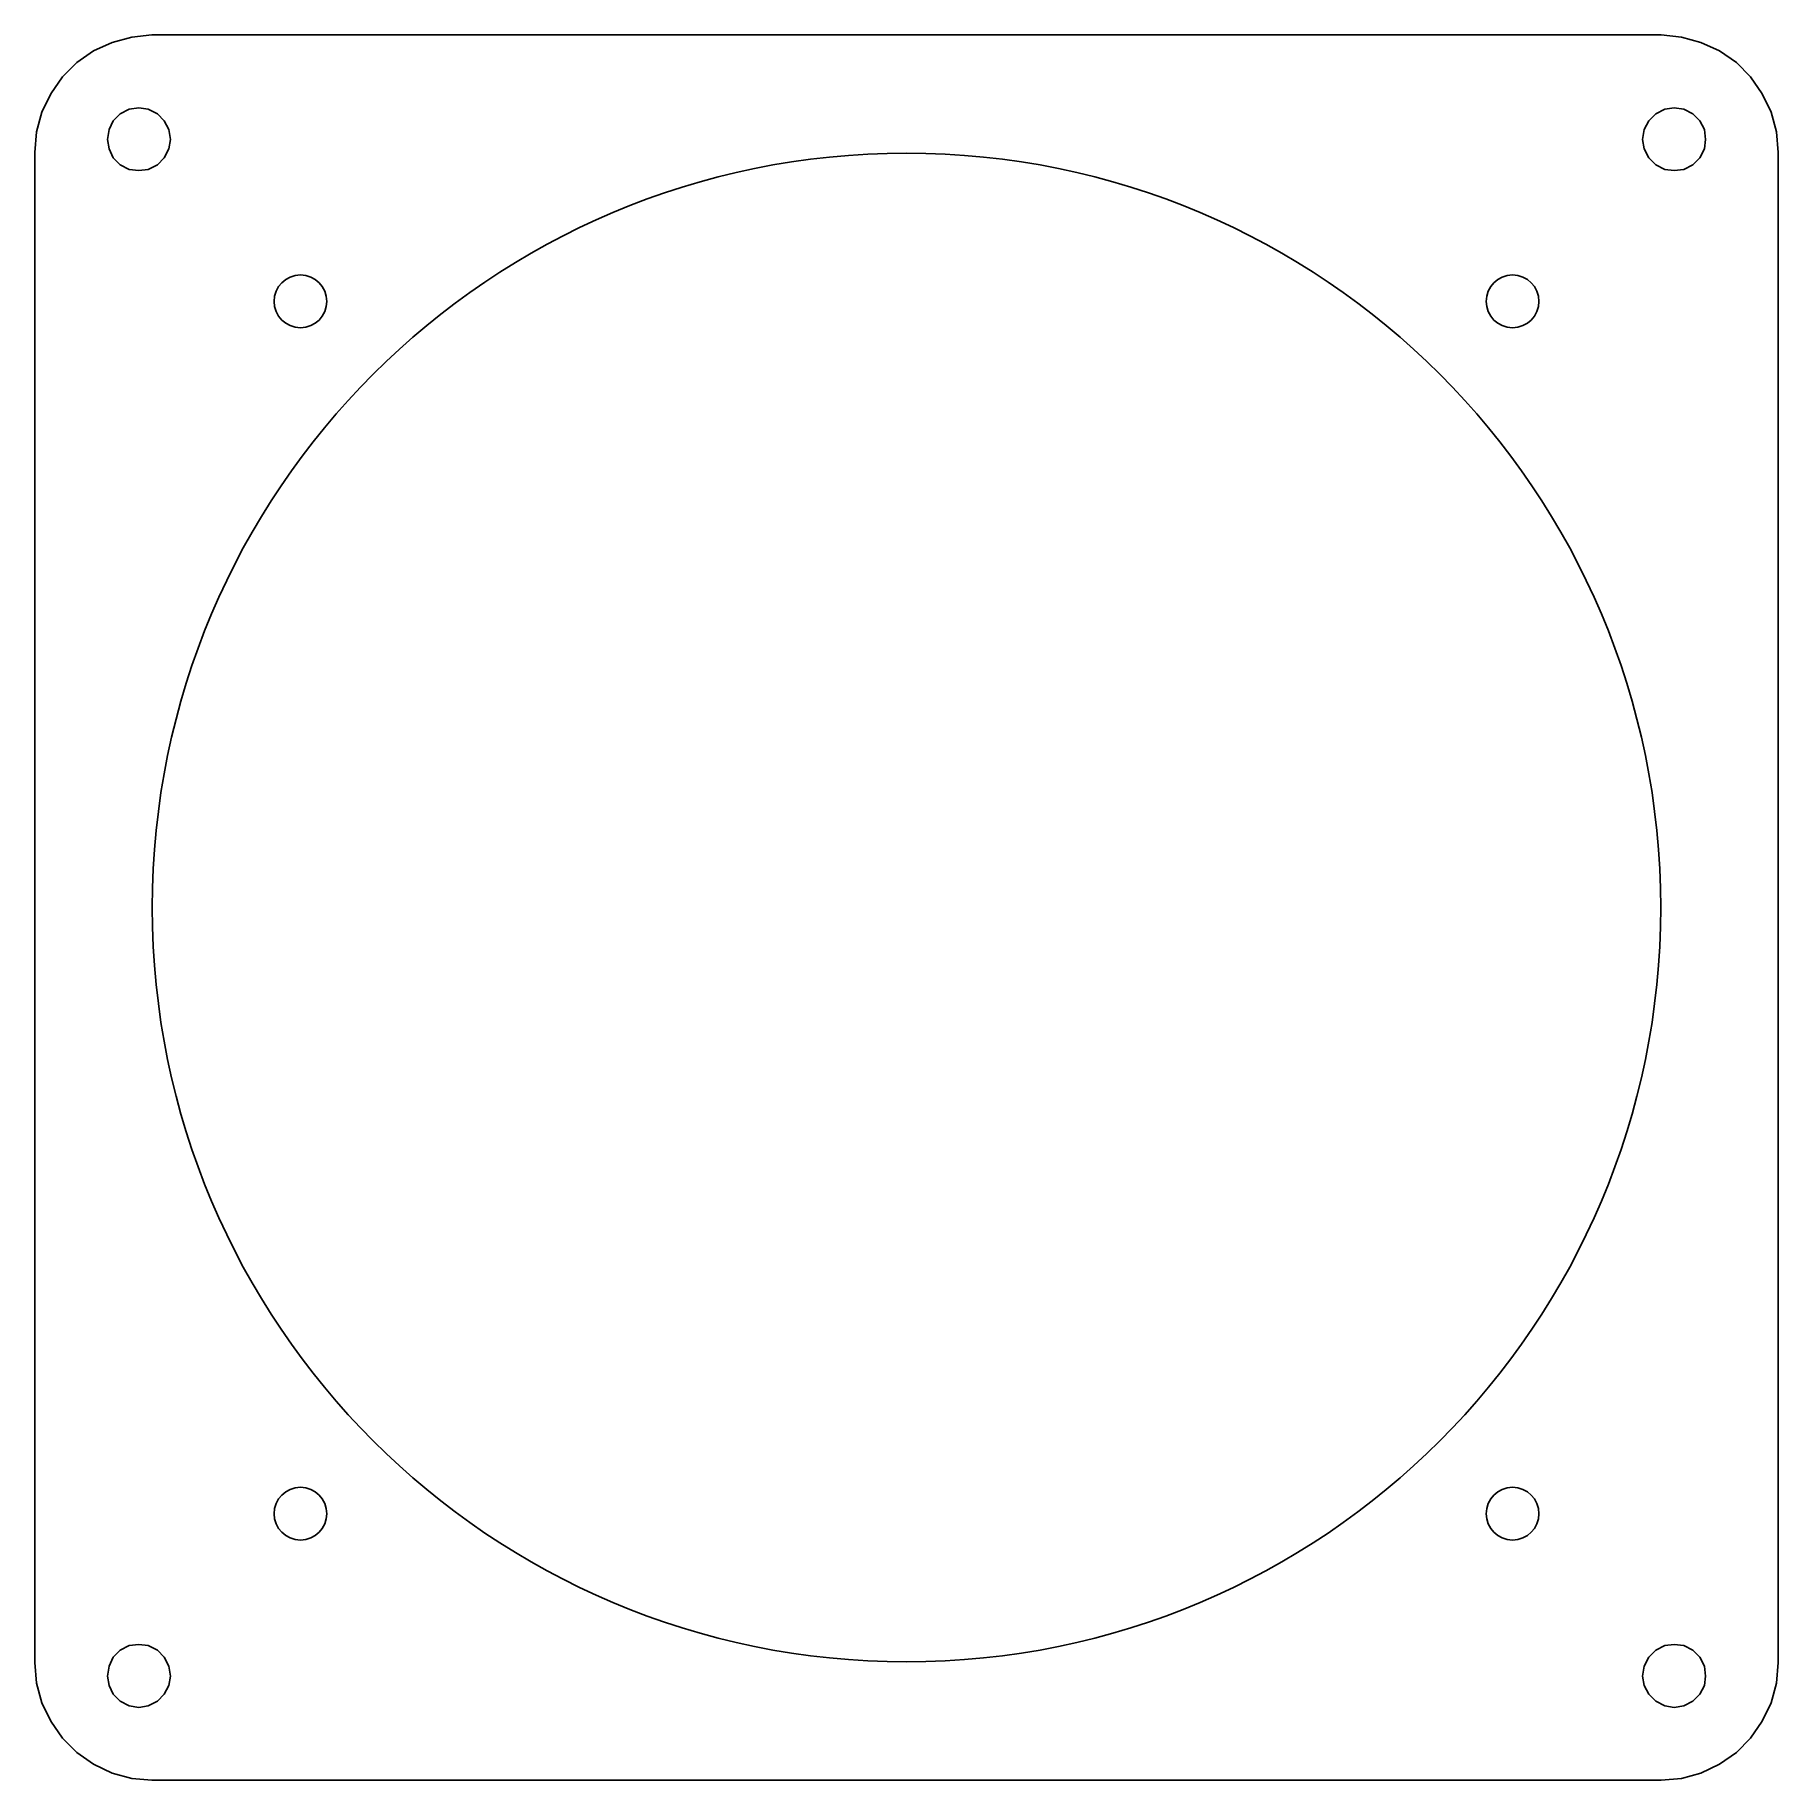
# Model space of a CAD drawing. Header units: inches. Extents: x 2.53 to 8.47, y 1.43 to 7.38.
import ezdxf

# ---------------------------------------------------------------- set-up
doc = ezdxf.new("R2010")
doc.units = ezdxf.units.IN
doc.header["$MEASUREMENT"] = 0
doc.layers.add('alum cab', color=9, linetype='Continuous')

msp = doc.modelspace()

# ---------------------------------------------------------------- linework, layer by layer
for centre, radius in [((5.5011, 4.4075), 2.5721), ((3.4342, 6.4745), 0.09), ((7.5681, 6.4745), 0.09), ((3.4342, 2.3406), 0.09), ((7.5681, 2.3406), 0.09)]:
    msp.add_circle(centre, radius)
at = {"layer": 'alum cab'}
for p, q in [((2.9274, 7.383), (2.8596, 7.3751)), ((8.0749, 7.383), (2.9274, 7.383)), ((8.1446, 7.3751), (8.0749, 7.383)), ((2.728, 7.3292), (2.6722, 7.2893)), ((2.7918, 7.3571), (2.728, 7.3292)), ((2.8596, 7.3751), (2.7918, 7.3571)), ((8.2104, 7.3571), (8.1446, 7.3751)), ((8.2742, 7.3292), (8.2104, 7.3571)), ((8.332, 7.2893), (8.2742, 7.3292)), ((2.6722, 7.2893), (2.6223, 7.2395)), ((8.3799, 7.2395), (8.332, 7.2893)), ((2.6223, 7.2395), (2.5825, 7.1817)), ((8.4198, 7.1817), (8.3799, 7.2395)), ((2.5825, 7.1817), (2.5526, 7.1199)), ((8.4497, 7.1199), (8.4198, 7.1817)), ((2.5526, 7.1199), (2.5346, 7.0521)), ((2.7958, 7.09), (2.7818, 7.0601)), ((2.8197, 7.1139), (2.7958, 7.09)), ((2.8496, 7.1298), (2.8197, 7.1139)), ((2.8835, 7.1338), (2.8496, 7.1298)), ((2.9154, 7.1298), (2.8835, 7.1338)), ((2.9473, 7.1139), (2.9154, 7.1298)), ((2.9692, 7.09), (2.9473, 7.1139)), ((2.9852, 7.0601), (2.9692, 7.09)), ((8.033, 7.09), (8.017, 7.0601)), ((8.0569, 7.1139), (8.033, 7.09)), ((8.0868, 7.1298), (8.0569, 7.1139)), ((8.1187, 7.1338), (8.0868, 7.1298)), ((8.1526, 7.1298), (8.1187, 7.1338)), ((8.1825, 7.1139), (8.1526, 7.1298)), ((8.2064, 7.09), (8.1825, 7.1139)), ((8.2224, 7.0601), (8.2064, 7.09)), ((8.4676, 7.0521), (8.4497, 7.1199)), ((2.5346, 7.0521), (2.5286, 6.9823)), ((2.7818, 7.0601), (2.7758, 7.0262)), ((2.7758, 7.0262), (2.7818, 6.9943)), ((2.9912, 7.0262), (2.9852, 7.0601)), ((2.9852, 6.9943), (2.9912, 7.0262)), ((8.017, 7.0601), (8.0111, 7.0262)), ((8.0111, 7.0262), (8.017, 6.9943)), ((8.2264, 7.0262), (8.2224, 7.0601)), ((8.2224, 6.9943), (8.2264, 7.0262)), ((8.4736, 6.9823), (8.4676, 7.0521)), ((2.5286, 6.9823), (2.5286, 1.8328)), ((2.7818, 6.9943), (2.7958, 6.9644)), ((2.7958, 6.9644), (2.8197, 6.9405)), ((2.9473, 6.9405), (2.9692, 6.9644)), ((2.9692, 6.9644), (2.9852, 6.9943)), ((8.017, 6.9943), (8.033, 6.9644)), ((8.033, 6.9644), (8.0569, 6.9405)), ((8.1825, 6.9405), (8.2064, 6.9644)), ((8.2064, 6.9644), (8.2224, 6.9943)), ((2.8197, 6.9405), (2.8496, 6.9245)), ((2.8496, 6.9245), (2.8835, 6.9205)), ((2.8835, 6.9205), (2.9154, 6.9245)), ((2.9154, 6.9245), (2.9473, 6.9405)), ((8.0569, 6.9405), (8.0868, 6.9245)), ((8.0868, 6.9245), (8.1187, 6.9205)), ((8.1187, 6.9205), (8.1526, 6.9245)), ((8.1526, 6.9245), (8.1825, 6.9405)), ((2.7958, 1.8508), (2.7818, 1.8209)), ((2.8197, 1.8747), (2.7958, 1.8508)), ((2.8496, 1.8906), (2.8197, 1.8747)), ((2.8835, 1.8946), (2.8496, 1.8906)), ((2.9154, 1.8906), (2.8835, 1.8946)), ((2.9473, 1.8747), (2.9154, 1.8906)), ((2.9692, 1.8508), (2.9473, 1.8747)), ((2.9852, 1.8209), (2.9692, 1.8508)), ((8.033, 1.8508), (8.017, 1.8209)), ((8.0569, 1.8747), (8.033, 1.8508)), ((8.0868, 1.8906), (8.0569, 1.8747)), ((2.5286, 1.8328), (2.5346, 1.763)), ((2.7818, 1.8209), (2.7758, 1.787)), ((2.7758, 1.787), (2.7818, 1.7551)), ((2.9912, 1.787), (2.9852, 1.8209)), ((2.9852, 1.7551), (2.9912, 1.787)), ((8.017, 1.8209), (8.0111, 1.787)), ((8.0111, 1.787), (8.017, 1.7551)), ((8.2224, 1.7551), (8.2264, 1.787)), ((2.5346, 1.763), (2.5526, 1.6953)), ((2.7818, 1.7551), (2.7958, 1.7252)), ((2.9692, 1.7252), (2.9852, 1.7551)), ((8.017, 1.7551), (8.033, 1.7252)), ((8.2064, 1.7252), (8.2224, 1.7551)), ((2.5526, 1.6953), (2.5825, 1.6335)), ((2.7958, 1.7252), (2.8197, 1.7012)), ((2.8197, 1.7012), (2.8496, 1.6853)), ((2.8496, 1.6853), (2.8835, 1.6793)), ((2.8835, 1.6793), (2.9154, 1.6853)), ((2.9154, 1.6853), (2.9473, 1.7012)), ((2.9473, 1.7012), (2.9692, 1.7252)), ((8.033, 1.7252), (8.0569, 1.7012)), ((8.0569, 1.7012), (8.0868, 1.6853)), ((8.0868, 1.6853), (8.1187, 1.6793)), ((8.1187, 1.6793), (8.1526, 1.6853)), ((8.1526, 1.6853), (8.1825, 1.7012)), ((8.1825, 1.7012), (8.2064, 1.7252)), ((2.5825, 1.6335), (2.6223, 1.5756)), ((2.6223, 1.5756), (2.6722, 1.5258)), ((2.6722, 1.5258), (2.728, 1.4859)), ((2.728, 1.4859), (2.7918, 1.456)), ((2.7918, 1.456), (2.8596, 1.4381)), ((2.8596, 1.4381), (2.9274, 1.4321)), ((2.9274, 1.4321), (8.0749, 1.4321)), ((8.0749, 1.4321), (8.1446, 1.4381)), ((8.1446, 1.4381), (8.2104, 1.456)), ((8.2104, 1.456), (8.2742, 1.4859))]:
    msp.add_line(p, q, dxfattribs=at)
for points in [[(8.2742, 1.4859), (8.332, 1.5258), (8.3799, 1.5756), (8.4198, 1.6335), (8.4497, 1.6953), (8.4676, 1.763), (8.4736, 1.8328), (8.4736, 6.9823)], [(8.2264, 1.787), (8.2224, 1.8209), (8.2064, 1.8508), (8.1825, 1.8747), (8.1526, 1.8906), (8.1187, 1.8946), (8.0868, 1.8906)]]:
    msp.add_lwpolyline(points, dxfattribs=at)

doc.saveas('drawing.dxf')
